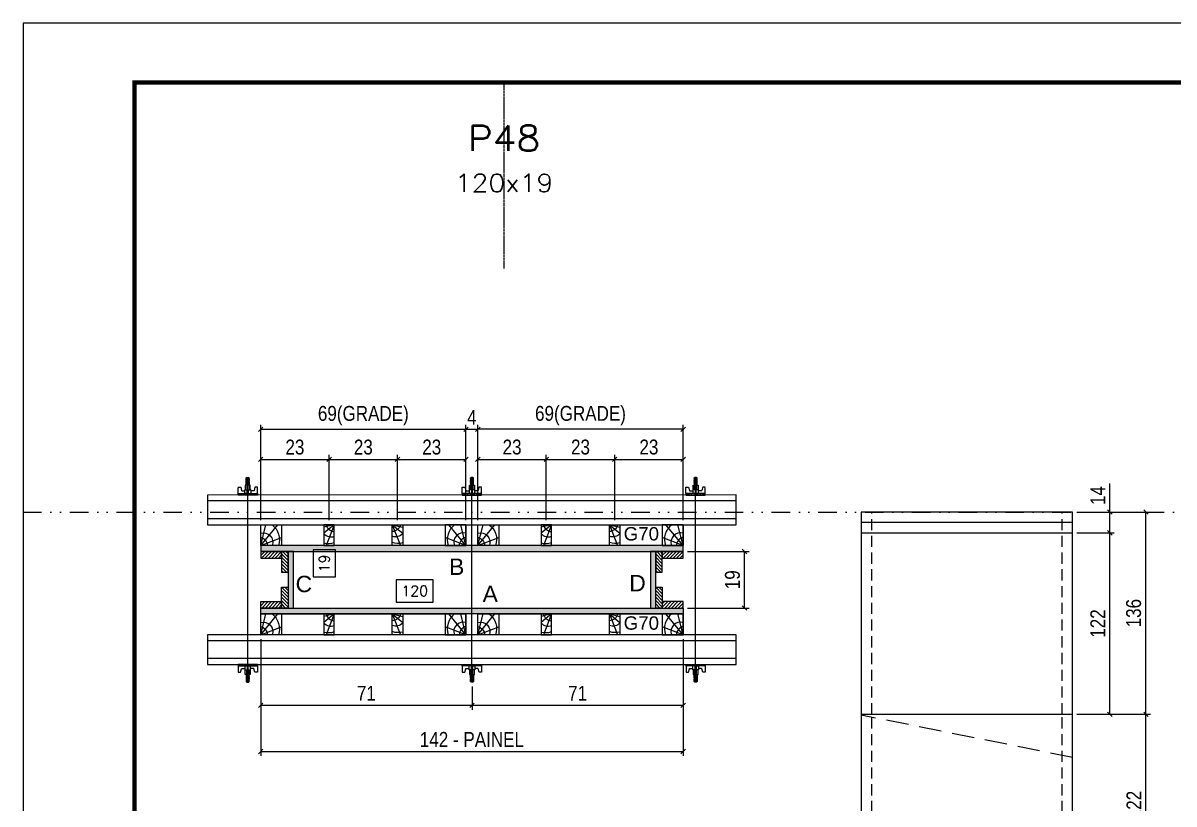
# Model space of a CAD drawing. Header units: millimetres. Extents: x 13777 to 27878, y -21631 to 6985.
# Drawn here: x 17583 to 18357, y -6175 to -5650 of the extents above; entities that cross this region are included whole.
import ezdxf
from ezdxf.enums import TextEntityAlignment as Align

# ---------------------------------------------------------------- set-up
doc = ezdxf.new("R2010")
doc.units = ezdxf.units.MM
for name, pattern in [('DASHED', [0.75, 0.5, -0.25]), ('DIVIDE2', [0.625, 0.25, -0.125, 0, -0.125, 0, -0.125]), ('HIDDEN', [0.375, 0.25, -0.125])]:
    doc.linetypes.add(name, pattern=pattern)
for name, color, linetype in [('CHAPA', 1, 'Continuous'), ('COTA', 241, 'Continuous'), ('MEIO_PONT', 93, 'Continuous'), ('Nível', 160, 'Continuous'), ('Painéis', 200, 'Continuous'), ('SARR_2.2x7', 40, 'Continuous'), ('SARRAFO', 251, 'Continuous'), ('Sarrafo de Pressão', 42, 'HIDDEN'), ('Texto de Titulo', 7, 'Continuous'), ('Texto Qtd Sarr', 242, 'Continuous'), ('TEXTO_GERAL', 7, 'Continuous')]:
    doc.layers.add(name, color=color, linetype=linetype)
for name, color, linetype, lineweight in [('Folhas', 255, 'Continuous', 9), ('Hachura', 251, 'Continuous', 9), ('Madeira', 126, 'Continuous', 18), ('Perfil Metálico', 224, 'Continuous', 18), ('SARRAFO DE PRESSAO', 251, 'DASHED', 9), ('Texto Seção', 7, 'Continuous', 15)]:
    doc.layers.add(name, color=color, linetype=linetype, lineweight=lineweight)
doc.styles.add('ARIAL', font='arial.ttf')
doc.styles.add('COTA TECNICA', font='techl___.ttf', dxfattribs={"height": 10})
doc.styles.add('COTA TECNICA 2X', font='techl___.ttf', dxfattribs={"height": 10})
doc.styles.add('COTA TECNICA-50', font='techl___.ttf', dxfattribs={"height": 10})
doc.styles.add('ROMANS', font='romans.shx')
doc.styles.add('SANSSERIF', font='sas_____.pfb')
doc.dimstyles.new('COTA PAINEL-50', dxfattribs={"dimtxt": 10, "dimasz": 3, "dimexe": 3, "dimexo": 3, "dimgap": 3, "dimtad": 1, "dimdec": 1, "dimzin": 12, "dimdsep": 46, "dimtxsty": 'COTA TECNICA-50', "dimblk1": 'OBLIQUE', "dimblk2": 'OBLIQUE', "dimsah": 1, "dimcen": 0.9, "dimclrd": 4, "dimclre": 4, "dimclrt": 240, "dimadec": 1, "dimazin": 3, "dimtfac": 1, "dimtdec": 1, "dimtmove": 0, "dimatfit": 3, "dimfxl": 1, "dimtolj": 1, "dimtzin": 12, "dimarcsym": 0})
doc.dimstyles.new('PAINEL', dxfattribs={"dimtxt": 10, "dimasz": 3, "dimexe": 3, "dimexo": 3, "dimgap": 3, "dimtad": 1, "dimdec": 1, "dimzin": 12, "dimdsep": 46, "dimtxsty": 'COTA TECNICA', "dimblk1": 'OBLIQUE', "dimblk2": 'OBLIQUE', "dimsah": 1, "dimcen": 0.9, "dimclrd": 4, "dimclre": 4, "dimclrt": 240, "dimadec": 1, "dimazin": 3, "dimtfac": 1, "dimtdec": 1, "dimtmove": 0, "dimatfit": 3, "dimfxl": 1, "dimtolj": 1, "dimtzin": 12, "dimarcsym": 0})
doc.dimstyles.new('SECAO PILAR', dxfattribs={"dimtxt": 10, "dimasz": 3, "dimexe": 3, "dimexo": 3, "dimgap": 3, "dimtad": 1, "dimdec": 1, "dimlfac": 0.5, "dimzin": 12, "dimdsep": 46, "dimtxsty": 'COTA TECNICA 2X', "dimblk1": 'OBLIQUE', "dimblk2": 'OBLIQUE', "dimsah": 1, "dimcen": 0.9, "dimclrd": 256, "dimclre": 256, "dimclrt": 256, "dimadec": 1, "dimazin": 3, "dimtfac": 1, "dimtdec": 1, "dimtmove": 0, "dimatfit": 3, "dimfxl": 1, "dimtolj": 1, "dimtzin": 12, "dimarcsym": 0})
doc.dimstyles.new('SECÇÃO 2', dxfattribs={"dimtxt": 7, "dimasz": 6, "dimexe": 0.18, "dimexo": 2, "dimgap": -4, "dimtad": 3, "dimdec": 1, "dimlfac": 0.5, "dimzin": 12, "dimdsep": 46, "dimtxsty": 'ROMANS', "dimblk": 'ARCHTICK', "dimcen": 0.09, "dimse1": 1, "dimse2": 1, "dimsd1": 1, "dimsd2": 1, "dimclrd": 180, "dimclre": 5, "dimclrt": 1, "dimadec": 0, "dimazin": 3, "dimtfac": 1, "dimtdec": 1, "dimtofl": 0, "dimtmove": 0, "dimatfit": 3, "dimldrblk": 'ARCHTICK', "dimfxl": 1, "dimtolj": 1, "dimtzin": 0, "dimarcsym": 0})
pattern_1 = [(225, (8619.3085, -28934.2674), (1.12253202, -1.12253202), [])]
pattern_2 = [(135, (-5022.5478, 3460.0926), (-1.12253202, -1.12253202), [])]
pattern_3 = [(135, (-4770.9478, 3460.0926), (-1.12253202, -1.12253202), [])]

# ---------------------------------------------------------------- blocks, each defined once
blk = doc.blocks.new('9999999999')
at = {"layer": 'Folhas'}
blk.add_lwpolyline([(98138.98, 34190.21), (99623.98, 34190.21), (99623.98, 35240.21), (98138.98, 35240.21)], close=True, dxfattribs=at)
at = {"layer": 'Folhas', "color": 30, "const_width": 3}
blk.add_lwpolyline([(98213.98, 34230.21), (99583.98, 34230.21), (99583.98, 35200.21), (98213.98, 35200.21)], close=True, dxfattribs=at)
blk = doc.blocks.new('*D1168')
at = {"layer": 'COTA', "color": 180, "lineweight": -2, "transparency": 16777216}
for p, q in [((17793.5, -6003.86), (17778.5, -6003.86)), ((17778.5, -6003.86), (17778.5, -6021.86)), ((17793.5, -6021.86), (17793.5, -6003.86)), ((17778.5, -6021.86), (17793.5, -6021.86))]:
    blk.add_line(p, q, dxfattribs=at)
at = {"layer": 'Defpoints', "color": 0, "transparency": 16777216}
for p in [(17782.58, -6004.86), (17782.58, -6042.86), (17797.5, -6042.86)]:
    blk.add_point(p, dxfattribs=at)
at = {"layer": 'COTA', "color": 1, "transparency": 16777216, "insert": (17786, -6012.86), "char_height": 7, "attachment_point": 5, "rotation": 90, "style": 'ROMANS'}
blk.add_mtext('\\A1;19', dxfattribs=at)
blk = doc.blocks.new('_ArchTick')
at = {"color": 0, "linetype": 'ByBlock', "const_width": 0.15}
blk.add_lwpolyline([(-0.5, -0.5), (0.5, 0.5)], dxfattribs=at)
blk = doc.blocks.new('*D1169')
at = {"layer": 'COTA', "color": 180, "lineweight": -2, "transparency": 16777216}
for p, q in [((17859.32, -6023.86), (17834.32, -6023.86)), ((17834.32, -6023.86), (17834.32, -6038.86)), ((17859.32, -6038.86), (17859.32, -6023.86)), ((17834.32, -6038.86), (17859.32, -6038.86))]:
    blk.add_line(p, q, dxfattribs=at)
at = {"layer": 'Defpoints', "color": 0, "transparency": 16777216}
for p in [(17765.26, -6042.86), (18005.26, -6042.86), (18005.26, -6042.86)]:
    blk.add_point(p, dxfattribs=at)
at = {"layer": 'COTA', "color": 1, "transparency": 16777216, "insert": (17846.82, -6031.36), "char_height": 7, "attachment_point": 5, "style": 'ROMANS'}
blk.add_mtext('\\A1;120', dxfattribs=at)
blk = doc.blocks.new('_Oblique')
at = {"color": 0, "linetype": 'ByBlock', "lineweight": -2}
blk.add_line((-0.5, -0.5), (0.5, 0.5), dxfattribs=at)
blk = doc.blocks.new('*D1170')
at = {"layer": 'COTA', "lineweight": -2, "transparency": 16777216}
for p, q in [((17743.26, -6063.85), (17743.26, -6142.29)), ((18027.26, -6063.81), (18027.26, -6142.29)), ((17743.26, -6139.29), (18027.26, -6139.29))]:
    blk.add_line(p, q, dxfattribs=at)
at = {"layer": 'Defpoints', "color": 0, "transparency": 16777216}
for p in [(17743.26, -6060.85), (18027.26, -6060.81), (18027.26, -6139.29)]:
    blk.add_point(p, dxfattribs=at)
at = {"layer": 'COTA', "lineweight": -2, "transparency": 16777216, "xscale": 3, "yscale": 3, "zscale": 3, "rotation": 180}
blk.add_blockref('_Oblique', (17743.26, -6139.29), dxfattribs=at)
at = {"layer": 'COTA', "lineweight": -2, "transparency": 16777216, "xscale": 3, "yscale": 3, "zscale": 3}
blk.add_blockref('_Oblique', (18027.26, -6139.29), dxfattribs=at)
at = {"layer": 'COTA', "transparency": 16777216, "insert": (17885.26, -6131.21), "char_height": 10, "attachment_point": 5, "style": 'COTA TECNICA 2X'}
blk.add_mtext('\\A1;142 - PAINEL', dxfattribs=at)
blk = doc.blocks.new('*D1171')
at = {"layer": 'COTA', "lineweight": -2, "transparency": 16777216}
for p, q in [((18027.26, -6063.86), (18027.26, -6111.27)), ((17885.33, -6095.63), (17885.33, -6111.27)), ((17885.33, -6108.27), (18027.26, -6108.27))]:
    blk.add_line(p, q, dxfattribs=at)
at = {"layer": 'Defpoints', "color": 0, "transparency": 16777216}
for p in [(18027.26, -6060.86), (17885.33, -6092.63), (18027.26, -6108.27)]:
    blk.add_point(p, dxfattribs=at)
at = {"layer": 'COTA', "lineweight": -2, "transparency": 16777216, "xscale": 3, "yscale": 3, "zscale": 3, "rotation": 180}
blk.add_blockref('_Oblique', (17885.33, -6108.27), dxfattribs=at)
at = {"layer": 'COTA', "lineweight": -2, "transparency": 16777216, "xscale": 3, "yscale": 3, "zscale": 3}
blk.add_blockref('_Oblique', (18027.26, -6108.27), dxfattribs=at)
at = {"layer": 'COTA', "transparency": 16777216, "insert": (17956.29, -6100.19), "char_height": 10, "attachment_point": 5, "style": 'COTA TECNICA 2X'}
blk.add_mtext('\\A1;71', dxfattribs=at)
blk = doc.blocks.new('titulo1')
at = {"layer": 'Defpoints', "color": 252, "linetype": 'HIDDEN', "ltscale": 2}
blk.add_line((0, 0), (0, 125), dxfattribs=at)
at = {"layer": 'Defpoints', "style": 'ROMANS', "oblique": 15}
blk.add_attdef('FOLHA', text='', height=10, dxfattribs=at).set_placement((0, 15.58), align=Align.MIDDLE_CENTER)
at = {"layer": 'Texto Qtd Sarr', "color": 3, "style": 'ROMANS', "oblique": 15}
for tag, height, p in [('TITULO', 17, (0, 71.45)), ('SEÇÃO', 12, (0, 41.55))]:
    blk.add_attdef(tag, text='', height=height, dxfattribs=at).set_placement(p, align=Align.MIDDLE_CENTER)
blk = doc.blocks.new('C')
at = {"layer": 'Hachura', "color": 0}
for p, q in [((0, 3.22), (0, -3.22)), ((0.45, 3.22), (0, 3.22)), ((0.46, 3.16), (0, 3.16)), ((0.46, 3.05), (0, 3.05)), ((0.46, 2.88), (0, 2.88)), ((0, 2.75), (0, -1.16)), ((0.46, 2.65), (0, 2.65)), ((0.46, 2.23), (0, 2.23)), ((0.46, 1.51), (0, 1.51)), ((0.39, 0.49), (0.17, 0.49)), ((0.45, -3.23), (0.45, 3.22)), ((0.45, 3.22), (2.58, 3.22)), ((1.74, 0.97), (0.45, 0.97)), ((1.45, 0.1), (0.45, 0.1)), ((1.35, 1.94), (1.35, 0.96)), ((2.58, 2.39), (1.47, 2.09)), ((1.74, -0.97), (1.74, 0.97)), ((1.74, 0.97), (1.74, 0.84)), ((1.74, 0.97), (1.74, 0.84)), ((1.74, 0.84), (3.35, 0.84)), ((3.35, 0.45), (1.74, 0.45)), ((2.58, 3.22), (2.58, 2.39)), ((3.32, 0.84), (3.32, -0.84)), ((3.35, 0.84), (3.35, -0.84)), ((3.68, 0.45), (3.35, 0.45)), ((3.84, -0.52), (3.35, 0.45)), ((3.35, 0.06), (3.67, -0.57)), ((3.68, 0.45), (4.16, -0.52)), ((3.72, 0.5), (4.25, -0.57)), ((4.37, -0.55), (3.83, 0.53)), ((4.15, 0.45), (3.93, 0.45)), ((4.42, -0.52), (3.93, 0.45)), ((4.15, 0.45), (4.26, 0.45)), ((4.26, 0.45), (4.74, -0.52)), ((4.3, 0.5), (4.83, -0.57)), ((4.95, -0.55), (4.41, 0.53)), ((4.51, 0.45), (4.84, 0.45)), ((5, -0.52), (4.51, 0.45)), ((4.84, 0.45), (5.32, -0.52)), ((4.88, 0.5), (5.41, -0.57)), ((5.53, -0.55), (4.99, 0.53)), ((5.58, -0.52), (5.09, 0.45)), ((5.42, 0.45), (5.09, 0.45)), ((5.58, -0.52), (5.09, 0.45)), ((5.42, 0.45), (5.74, -0.19)), ((5.46, 0.5), (5.74, -0.07)), ((5.74, 0.19), (5.57, 0.53)), ((5.74, 0.32), (5.68, 0.45)), ((5.68, 0.45), (5.74, 0.45)), ((5.74, 0.45), (5.9, 0.29)), ((5.74, 0.45), (5.74, -0.52)), ((5.9, -0.36), (5.9, 0.29)), ((0.45, 0), (0, 0)), ((0.46, -1.52), (0, -1.52)), ((0.46, -2.23), (0, -2.23)), ((0.46, -2.65), (0, -2.65)), ((0.46, -2.88), (0, -2.88)), ((0.46, -3.05), (0, -3.05)), ((0.46, -3.16), (0, -3.16)), ((0, -3.22), (2.57, -3.22)), ((0.08, -0.48), (0.29, -0.48)), ((0.29, -0.48), (0.4, -0.48)), ((0.45, 0), (0.45, -0.97)), ((0.45, -0.16), (1.45, -0.16)), ((0.45, -0.65), (0.45, -0.32)), ((0.45, -3.23), (0.45, -0.65)), ((0.45, -0.97), (1.74, -0.97)), ((1.35, -1.94), (1.35, -0.97)), ((2.58, -2.39), (1.47, -2.1)), ((3.35, -0.32), (1.74, -0.32)), ((3.35, -0.84), (1.74, -0.84)), ((2.58, -3.23), (2.58, -2.39)), ((3.35, -0.07), (3.58, -0.52)), ((3.35, -0.52), (3.58, -0.52)), ((3.84, -0.52), (4.16, -0.52)), ((4.42, -0.52), (4.74, -0.52)), ((4.63, -0.52), (4.74, -0.52)), ((5, -0.52), (5.32, -0.52)), ((5.58, -0.52), (5.74, -0.52)), ((5.74, -0.52), (5.9, -0.36)), ((5.74, -0.52), (5.74, -0.52))]:
    blk.add_line(p, q, dxfattribs=at)
for centre, radius, start, end in [((1.52, 1.94), 0.161, 104.7436, 180), ((1.44, -0.03), 0.129, 272.695, 87.305), ((3.81, 0.39), 0.143, 25.5688, 154.4312), ((4.39, 0.39), 0.143, 25.5688, 154.4312), ((4.97, 0.39), 0.143, 25.5688, 154.4312), ((5.55, 0.39), 0.143, 25.5688, 154.4312), ((0.17, -0.37), 0.174, 221.744, 317.8592), ((1.52, -1.94), 0.161, 180, 255.2564), ((3.71, -0.4), 0.174, 222.1408, 318.256), ((4.29, -0.4), 0.174, 222.1408, 318.256), ((4.87, -0.4), 0.174, 222.1408, 318.256), ((5.45, -0.4), 0.174, 222.1408, 318.256), ((5.61, -0.4), 0.174, 317.8592, 318.256)]:
    blk.add_arc(centre, radius, start, end, dxfattribs=at)
blk = doc.blocks.new('PONTALETE')
at = {"layer": 'Madeira'}
for q in [(2.71, 7), (7, 5.76), (7, 1.74)]:
    blk.add_line((0, 0), q, dxfattribs=at)
blk.add_lwpolyline([(0, 0), (7, 0), (7, 7), (0, 7)], close=True, dxfattribs=at)
for centre, radius, start, end in [((2.04, 0.06), 6.23, 37.2818, 109.0913), ((1.09, 0.9), 3.19, 343.603, 109.9847), ((-0.21, -0.78), 3.09, 14.6322, 86.0383)]:
    blk.add_arc(centre, radius, start, end, dxfattribs=at)
blk = doc.blocks.new('MEIO PONTALETE')
at = {"layer": 'Madeira'}
for q in [(2.71, 7), (3.5, 2.88), (3.5, 0.87)]:
    blk.add_line((0, 0), q, dxfattribs=at)
blk.add_lwpolyline([(0, 0), (3.5, 0), (3.5, 7), (0, 7)], close=True, dxfattribs=at)
for centre, radius, start, end in [((2.04, 0.06), 6.23, 76.4499, 109.0913), ((1.09, 0.9), 3.19, 40.9063, 109.9847), ((-0.21, -0.78), 3.09, 14.6322, 86.0383)]:
    blk.add_arc(centre, radius, start, end, dxfattribs=at)
blk = doc.blocks.new('*D1172')
at = {"layer": 'COTA', "lineweight": -2, "transparency": 16777216}
for p, q in [((17889.26, -5983.86), (17889.26, -5939.93)), ((17935.26, -5983.86), (17935.26, -5939.93)), ((17889.26, -5942.93), (17935.26, -5942.93))]:
    blk.add_line(p, q, dxfattribs=at)
at = {"layer": 'Defpoints', "color": 0, "transparency": 16777216}
for p in [(17935.26, -5942.93), (17889.26, -5986.86), (17935.26, -5986.86)]:
    blk.add_point(p, dxfattribs=at)
at = {"layer": 'COTA', "lineweight": -2, "transparency": 16777216, "xscale": 3, "yscale": 3, "zscale": 3, "rotation": 180}
blk.add_blockref('_Oblique', (17889.26, -5942.93), dxfattribs=at)
at = {"layer": 'COTA', "lineweight": -2, "transparency": 16777216, "xscale": 3, "yscale": 3, "zscale": 3}
blk.add_blockref('_Oblique', (17935.26, -5942.93), dxfattribs=at)
at = {"layer": 'COTA', "transparency": 16777216, "insert": (17912.26, -5934.71), "char_height": 10, "attachment_point": 5, "style": 'COTA TECNICA 2X'}
blk.add_mtext('\\A1;23', dxfattribs=at)
blk = doc.blocks.new('*D1173')
at = {"layer": 'COTA', "lineweight": -2, "transparency": 16777216}
for p, q in [((17935.26, -5983.86), (17935.26, -5939.93)), ((17981.26, -5983.86), (17981.26, -5939.93)), ((17935.26, -5942.93), (17981.26, -5942.93))]:
    blk.add_line(p, q, dxfattribs=at)
at = {"layer": 'Defpoints', "color": 0, "transparency": 16777216}
for p in [(17981.26, -5942.93), (17935.26, -5986.86), (17981.26, -5986.86)]:
    blk.add_point(p, dxfattribs=at)
at = {"layer": 'COTA', "lineweight": -2, "transparency": 16777216, "xscale": 3, "yscale": 3, "zscale": 3, "rotation": 180}
blk.add_blockref('_Oblique', (17935.26, -5942.93), dxfattribs=at)
at = {"layer": 'COTA', "lineweight": -2, "transparency": 16777216, "xscale": 3, "yscale": 3, "zscale": 3}
blk.add_blockref('_Oblique', (17981.26, -5942.93), dxfattribs=at)
at = {"layer": 'COTA', "transparency": 16777216, "insert": (17958.26, -5934.71), "char_height": 10, "attachment_point": 5, "style": 'COTA TECNICA 2X'}
blk.add_mtext('\\A1;23', dxfattribs=at)
blk = doc.blocks.new('*D1174')
at = {"layer": 'COTA', "lineweight": -2, "transparency": 16777216}
for p, q in [((17981.26, -5983.86), (17981.26, -5939.93)), ((18027.26, -5983.86), (18027.26, -5939.93)), ((17981.26, -5942.93), (18027.26, -5942.93))]:
    blk.add_line(p, q, dxfattribs=at)
at = {"layer": 'Defpoints', "color": 0, "transparency": 16777216}
for p in [(18027.26, -5942.93), (17981.26, -5986.86), (18027.26, -5986.86)]:
    blk.add_point(p, dxfattribs=at)
at = {"layer": 'COTA', "lineweight": -2, "transparency": 16777216, "xscale": 3, "yscale": 3, "zscale": 3, "rotation": 180}
blk.add_blockref('_Oblique', (17981.26, -5942.93), dxfattribs=at)
at = {"layer": 'COTA', "lineweight": -2, "transparency": 16777216, "xscale": 3, "yscale": 3, "zscale": 3}
blk.add_blockref('_Oblique', (18027.26, -5942.93), dxfattribs=at)
at = {"layer": 'COTA', "transparency": 16777216, "insert": (18004.26, -5934.71), "char_height": 10, "attachment_point": 5, "style": 'COTA TECNICA 2X'}
blk.add_mtext('\\A1;23', dxfattribs=at)
blk = doc.blocks.new('*D1175')
at = {"layer": 'COTA', "lineweight": -2, "transparency": 16777216}
for p, q in [((17889.26, -5983.89), (17889.26, -5919.74)), ((18027.26, -5922.74), (17889.26, -5922.74)), ((18027.26, -5983.86), (18027.26, -5919.74))]:
    blk.add_line(p, q, dxfattribs=at)
at = {"layer": 'Defpoints', "color": 0, "transparency": 16777216}
for p in [(17889.26, -5922.74), (17889.26, -5986.89), (18027.26, -5986.86)]:
    blk.add_point(p, dxfattribs=at)
at = {"layer": 'COTA', "lineweight": -2, "transparency": 16777216, "xscale": 3, "yscale": 3, "zscale": 3, "rotation": 180}
blk.add_blockref('_Oblique', (17889.26, -5922.74), dxfattribs=at)
at = {"layer": 'COTA', "lineweight": -2, "transparency": 16777216, "xscale": 3, "yscale": 3, "zscale": 3}
blk.add_blockref('_Oblique', (18027.26, -5922.74), dxfattribs=at)
at = {"layer": 'COTA', "transparency": 16777216, "insert": (17958.26, -5913.52), "char_height": 10, "attachment_point": 5, "style": 'COTA TECNICA 2X'}
blk.add_mtext('\\A1;69(GRADE)', dxfattribs=at)
blk = doc.blocks.new('*D1176')
at = {"layer": 'COTA', "lineweight": -2, "transparency": 16777216}
for p, q in [((18030.26, -6004.86), (18071.56, -6004.86)), ((18068.56, -6042.86), (18068.56, -6004.86)), ((18030.26, -6042.86), (18071.56, -6042.86))]:
    blk.add_line(p, q, dxfattribs=at)
at = {"layer": 'Defpoints', "color": 0, "transparency": 16777216}
for p in [(18027.26, -6004.86), (18068.56, -6004.86), (18027.26, -6042.86)]:
    blk.add_point(p, dxfattribs=at)
at = {"layer": 'COTA', "lineweight": -2, "transparency": 16777216, "xscale": 3, "yscale": 3, "zscale": 3}
for p, rotation in [((18068.56, -6004.86), 90), ((18068.56, -6042.86), 270)]:
    blk.add_blockref('_Oblique', p, dxfattribs=dict(at, rotation=rotation))
at = {"layer": 'COTA', "transparency": 16777216, "insert": (18060.47, -6023.86), "char_height": 10, "attachment_point": 5, "rotation": 90, "style": 'COTA TECNICA 2X'}
blk.add_mtext('\\A1;19', dxfattribs=at)
blk = doc.blocks.new('*D1177')
at = {"layer": 'COTA', "lineweight": -2, "transparency": 16777216}
for p, q in [((17743.26, -5983.88), (17743.26, -5939.96)), ((17789.26, -5983.88), (17789.26, -5939.96)), ((17743.26, -5942.96), (17789.26, -5942.96))]:
    blk.add_line(p, q, dxfattribs=at)
at = {"layer": 'Defpoints', "color": 0, "transparency": 16777216}
for p in [(17789.26, -5942.96), (17743.26, -5986.88), (17789.26, -5986.88)]:
    blk.add_point(p, dxfattribs=at)
at = {"layer": 'COTA', "lineweight": -2, "transparency": 16777216, "xscale": 3, "yscale": 3, "zscale": 3, "rotation": 180}
blk.add_blockref('_Oblique', (17743.26, -5942.96), dxfattribs=at)
at = {"layer": 'COTA', "lineweight": -2, "transparency": 16777216, "xscale": 3, "yscale": 3, "zscale": 3}
blk.add_blockref('_Oblique', (17789.26, -5942.96), dxfattribs=at)
at = {"layer": 'COTA', "transparency": 16777216, "insert": (17766.26, -5934.74), "char_height": 10, "attachment_point": 5, "style": 'COTA TECNICA 2X'}
blk.add_mtext('\\A1;23', dxfattribs=at)
blk = doc.blocks.new('*D1178')
at = {"layer": 'COTA', "lineweight": -2, "transparency": 16777216}
for p, q in [((17789.26, -5983.88), (17789.26, -5939.96)), ((17835.26, -5983.88), (17835.26, -5939.96)), ((17789.26, -5942.96), (17835.26, -5942.96))]:
    blk.add_line(p, q, dxfattribs=at)
at = {"layer": 'Defpoints', "color": 0, "transparency": 16777216}
for p in [(17835.26, -5942.96), (17789.26, -5986.88), (17835.26, -5986.88)]:
    blk.add_point(p, dxfattribs=at)
at = {"layer": 'COTA', "lineweight": -2, "transparency": 16777216, "xscale": 3, "yscale": 3, "zscale": 3, "rotation": 180}
blk.add_blockref('_Oblique', (17789.26, -5942.96), dxfattribs=at)
at = {"layer": 'COTA', "lineweight": -2, "transparency": 16777216, "xscale": 3, "yscale": 3, "zscale": 3}
blk.add_blockref('_Oblique', (17835.26, -5942.96), dxfattribs=at)
at = {"layer": 'COTA', "transparency": 16777216, "insert": (17812.26, -5934.74), "char_height": 10, "attachment_point": 5, "style": 'COTA TECNICA 2X'}
blk.add_mtext('\\A1;23', dxfattribs=at)
blk = doc.blocks.new('*D1179')
at = {"layer": 'COTA', "lineweight": -2, "transparency": 16777216}
for p, q in [((17835.26, -5983.88), (17835.26, -5939.96)), ((17881.26, -5983.89), (17881.26, -5939.96)), ((17835.26, -5942.96), (17881.26, -5942.96))]:
    blk.add_line(p, q, dxfattribs=at)
at = {"layer": 'Defpoints', "color": 0, "transparency": 16777216}
for p in [(17881.26, -5942.96), (17835.26, -5986.88), (17881.26, -5986.89)]:
    blk.add_point(p, dxfattribs=at)
at = {"layer": 'COTA', "lineweight": -2, "transparency": 16777216, "xscale": 3, "yscale": 3, "zscale": 3, "rotation": 180}
blk.add_blockref('_Oblique', (17835.26, -5942.96), dxfattribs=at)
at = {"layer": 'COTA', "lineweight": -2, "transparency": 16777216, "xscale": 3, "yscale": 3, "zscale": 3}
blk.add_blockref('_Oblique', (17881.26, -5942.96), dxfattribs=at)
at = {"layer": 'COTA', "transparency": 16777216, "insert": (17858.26, -5934.74), "char_height": 10, "attachment_point": 5, "style": 'COTA TECNICA 2X'}
blk.add_mtext('\\A1;23', dxfattribs=at)
blk = doc.blocks.new('*D1180')
at = {"layer": 'COTA', "lineweight": -2, "transparency": 16777216}
for p, q in [((17743.26, -5983.91), (17743.26, -5919.76)), ((17881.26, -5922.76), (17743.26, -5922.76)), ((17881.26, -5983.89), (17881.26, -5919.76))]:
    blk.add_line(p, q, dxfattribs=at)
at = {"layer": 'Defpoints', "color": 0, "transparency": 16777216}
for p in [(17743.26, -5922.76), (17743.26, -5986.91), (17881.26, -5986.89)]:
    blk.add_point(p, dxfattribs=at)
at = {"layer": 'COTA', "lineweight": -2, "transparency": 16777216, "xscale": 3, "yscale": 3, "zscale": 3, "rotation": 180}
blk.add_blockref('_Oblique', (17743.26, -5922.76), dxfattribs=at)
at = {"layer": 'COTA', "lineweight": -2, "transparency": 16777216, "xscale": 3, "yscale": 3, "zscale": 3}
blk.add_blockref('_Oblique', (17881.26, -5922.76), dxfattribs=at)
at = {"layer": 'COTA', "transparency": 16777216, "insert": (17812.26, -5913.54), "char_height": 10, "attachment_point": 5, "style": 'COTA TECNICA 2X'}
blk.add_mtext('\\A1;69(GRADE)', dxfattribs=at)
blk = doc.blocks.new('*D1181')
at = {"layer": 'COTA', "lineweight": -2, "transparency": 16777216}
for p, q in [((17881.26, -5983.89), (17881.26, -5919.74)), ((17881.26, -5922.74), (17889.26, -5922.74)), ((17889.26, -5983.89), (17889.26, -5919.74))]:
    blk.add_line(p, q, dxfattribs=at)
at = {"layer": 'Defpoints', "color": 0, "transparency": 16777216}
for p in [(17889.26, -5922.74), (17881.26, -5986.89), (17889.26, -5986.89)]:
    blk.add_point(p, dxfattribs=at)
at = {"layer": 'COTA', "lineweight": -2, "transparency": 16777216, "xscale": 3, "yscale": 3, "zscale": 3, "rotation": 180}
blk.add_blockref('_Oblique', (17881.26, -5922.74), dxfattribs=at)
at = {"layer": 'COTA', "lineweight": -2, "transparency": 16777216, "xscale": 3, "yscale": 3, "zscale": 3}
blk.add_blockref('_Oblique', (17889.26, -5922.74), dxfattribs=at)
at = {"layer": 'COTA', "transparency": 16777216, "insert": (17885.26, -5914.67), "char_height": 10, "attachment_point": 5, "style": 'COTA TECNICA 2X'}
blk.add_mtext('\\A1;4', dxfattribs=at)
blk = doc.blocks.new('*D1182')
at = {"layer": 'COTA', "lineweight": -2, "transparency": 16777216}
for p, q in [((17743.27, -6063.85), (17743.27, -6111.27)), ((17885.33, -6095.63), (17885.33, -6111.27)), ((17743.27, -6108.27), (17885.33, -6108.27))]:
    blk.add_line(p, q, dxfattribs=at)
at = {"layer": 'Defpoints', "color": 0, "transparency": 16777216}
for p in [(17743.27, -6060.85), (17885.33, -6092.63), (17885.33, -6108.27)]:
    blk.add_point(p, dxfattribs=at)
at = {"layer": 'COTA', "lineweight": -2, "transparency": 16777216, "xscale": 3, "yscale": 3, "zscale": 3, "rotation": 180}
blk.add_blockref('_Oblique', (17743.27, -6108.27), dxfattribs=at)
at = {"layer": 'COTA', "lineweight": -2, "transparency": 16777216, "xscale": 3, "yscale": 3, "zscale": 3}
blk.add_blockref('_Oblique', (17885.33, -6108.27), dxfattribs=at)
at = {"layer": 'COTA', "transparency": 16777216, "insert": (17814.3, -6100.19), "char_height": 10, "attachment_point": 5, "style": 'COTA TECNICA 2X'}
blk.add_mtext('\\A1;71', dxfattribs=at)
blk = doc.blocks.new('*D1190')
at = {"layer": 'COTA', "color": 4, "lineweight": -2, "transparency": 16777216}
for p, q in [((18292.03, -6114.32), (18341.4, -6114.32)), ((18338.4, -6236.32), (18338.4, -6114.32)), ((18292.03, -6236.32), (18341.4, -6236.32))]:
    blk.add_line(p, q, dxfattribs=at)
at = {"layer": 'Defpoints', "color": 0, "transparency": 16777216}
for p in [(18289.03, -6114.32), (18338.4, -6114.32), (18289.03, -6236.32)]:
    blk.add_point(p, dxfattribs=at)
at = {"layer": 'COTA', "color": 4, "lineweight": -2, "transparency": 16777216, "xscale": 3, "yscale": 3, "zscale": 3}
for p, rotation in [((18338.4, -6114.32), 90), ((18338.4, -6236.32), 270)]:
    blk.add_blockref('_Oblique', p, dxfattribs=dict(at, rotation=rotation))
at = {"layer": 'COTA', "color": 240, "transparency": 16777216, "insert": (18330.34, -6175.32), "char_height": 10, "attachment_point": 5, "rotation": 90, "style": 'COTA TECNICA-50'}
blk.add_mtext('\\A1;122', dxfattribs=at)
blk = doc.blocks.new('*D1193')
at = {"layer": 'COTA', "color": 4, "lineweight": -2, "transparency": 16777216}
for p, q in [((18292.03, -5978.32), (18341.4, -5978.32)), ((18338.4, -6114.32), (18338.4, -5978.32)), ((18292.03, -6114.32), (18341.4, -6114.32))]:
    blk.add_line(p, q, dxfattribs=at)
at = {"layer": 'Defpoints', "color": 0, "transparency": 16777216}
for p in [(18289.03, -5978.32), (18338.4, -5978.32), (18289.03, -6114.32)]:
    blk.add_point(p, dxfattribs=at)
at = {"layer": 'COTA', "color": 4, "lineweight": -2, "transparency": 16777216, "xscale": 3, "yscale": 3, "zscale": 3}
for p, rotation in [((18338.4, -5978.32), 90), ((18338.4, -6114.32), 270)]:
    blk.add_blockref('_Oblique', p, dxfattribs=dict(at, rotation=rotation))
at = {"layer": 'COTA', "color": 240, "transparency": 16777216, "insert": (18330.18, -6046.32), "char_height": 10, "attachment_point": 5, "rotation": 90, "style": 'COTA TECNICA'}
blk.add_mtext('\\A1;136', dxfattribs=at)
blk = doc.blocks.new('*D3107')
at = {"layer": 'COTA', "color": 4, "lineweight": -2, "transparency": 16777216}
for p, q in [((18292.03, -5992.32), (18317.13, -5992.32)), ((18314.13, -6114.32), (18314.13, -5992.32)), ((18292.03, -6114.32), (18317.13, -6114.32))]:
    blk.add_line(p, q, dxfattribs=at)
at = {"layer": 'Defpoints', "color": 0, "transparency": 16777216}
for p in [(18289.03, -5992.32), (18314.13, -5992.32), (18289.03, -6114.32)]:
    blk.add_point(p, dxfattribs=at)
at = {"layer": 'COTA', "color": 4, "lineweight": -2, "transparency": 16777216, "xscale": 3, "yscale": 3, "zscale": 3}
for p, rotation in [((18314.13, -5992.32), 90), ((18314.13, -6114.32), 270)]:
    blk.add_blockref('_Oblique', p, dxfattribs=dict(at, rotation=rotation))
at = {"layer": 'COTA', "color": 240, "transparency": 16777216, "insert": (18306.07, -6053.32), "char_height": 10, "attachment_point": 5, "rotation": 90, "style": 'COTA TECNICA'}
blk.add_mtext('\\A1;122', dxfattribs=at)
blk = doc.blocks.new('*D3108')
at = {"layer": 'COTA', "color": 4, "lineweight": -2, "transparency": 16777216}
for p, q in [((18314.13, -5978.32), (18314.13, -5959.2)), ((18292.03, -5978.32), (18317.13, -5978.32)), ((18314.13, -5992.32), (18314.13, -5978.32)), ((18292.03, -5992.32), (18317.13, -5992.32))]:
    blk.add_line(p, q, dxfattribs=at)
at = {"layer": 'Defpoints', "color": 0, "transparency": 16777216}
for p in [(18289.03, -5978.32), (18314.13, -5978.32), (18289.03, -5992.32)]:
    blk.add_point(p, dxfattribs=at)
at = {"layer": 'COTA', "color": 4, "lineweight": -2, "transparency": 16777216, "xscale": 3, "yscale": 3, "zscale": 3}
for p, rotation in [((18314.13, -5978.32), 90), ((18314.13, -5992.32), 270)]:
    blk.add_blockref('_Oblique', p, dxfattribs=dict(at, rotation=rotation))
at = {"layer": 'COTA', "color": 240, "transparency": 16777216, "insert": (18306.06, -5967.26), "char_height": 10, "attachment_point": 5, "rotation": 90, "style": 'COTA TECNICA'}
blk.add_mtext('\\A1;14', dxfattribs=at)

msp = doc.modelspace()

# ---------------------------------------------------------------- hatches: boundary and pattern name
at = {"layer": 'Hachura'}
h = msp.add_hatch(color=256, dxfattribs=at)
h.dxf.hatch_style = 1
h.paths.add_polyline_path([(18027.24, -6004.86), (18027.24, -6000.86), (17743.24, -6000.86), (17743.24, -6004.86)])
h = msp.add_hatch(dxfattribs=at)
h.set_pattern_fill('ANSI31', color=256, scale=0.5, angle=180, style=0)
h.set_pattern_definition(pattern_1)
h.paths.add_polyline_path([(17757.26, -6004.86), (17757.26, -6009.26), (17743.26, -6009.26), (17743.26, -6004.86)])
h = msp.add_hatch(dxfattribs=at)
h.set_pattern_fill('ANSI31', color=256, scale=0.5, angle=90, style=0)
h.set_pattern_definition(pattern_2)
h.paths.add_polyline_path([(17761.66, -6018.86), (17757.26, -6018.86), (17757.26, -6004.86), (17761.66, -6004.86)])
h = msp.add_hatch(color=256, dxfattribs=at)
h.dxf.hatch_style = 1
h.paths.add_polyline_path([(17761.66, -6042.86), (17765.26, -6042.86), (17765.26, -6004.86), (17761.66, -6004.86)])
h = msp.add_hatch(color=256, dxfattribs=at)
h.dxf.hatch_style = 1
h.paths.add_polyline_path([(18005.26, -6042.86), (18008.86, -6042.86), (18008.86, -6004.86), (18005.26, -6004.86)])
h = msp.add_hatch(dxfattribs=at)
h.set_pattern_fill('ANSI31', color=256, scale=0.5, angle=90, style=0)
h.set_pattern_definition(pattern_3)
h.paths.add_polyline_path([(18013.26, -6018.86), (18008.86, -6018.86), (18008.86, -6004.86), (18013.26, -6004.86)])
h = msp.add_hatch(dxfattribs=at)
h.set_pattern_fill('ANSI31', color=256, scale=0.5, angle=180, style=0)
h.set_pattern_definition([(225, (8889.3085, -28934.2674), (1.12253202, -1.12253202), [])])
h.paths.add_polyline_path([(18027.26, -6004.86), (18027.26, -6009.26), (18013.26, -6009.26), (18013.26, -6004.86)])
h = msp.add_hatch(dxfattribs=at)
h.set_pattern_fill('ANSI31', color=256, scale=0.5, angle=90, style=0)
h.set_pattern_definition(pattern_2)
h.paths.add_polyline_path([(17761.66, -6028.86), (17757.26, -6028.86), (17757.26, -6042.86), (17761.66, -6042.86)])
h = msp.add_hatch(dxfattribs=at)
h.set_pattern_fill('ANSI31', color=256, scale=0.5, angle=90, style=0)
h.set_pattern_definition(pattern_3)
h.paths.add_polyline_path([(18013.26, -6028.86), (18008.86, -6028.86), (18008.86, -6042.86), (18013.26, -6042.86)])
h = msp.add_hatch(color=256, dxfattribs=at)
h.dxf.hatch_style = 1
h.paths.add_polyline_path([(18027.24, -6042.86), (18027.24, -6046.86), (17743.24, -6046.86), (17743.24, -6042.86)])
h = msp.add_hatch(dxfattribs=at)
h.set_pattern_fill('ANSI31', color=256, scale=0.5, angle=180, style=0)
h.set_pattern_definition(pattern_1)
h.paths.add_polyline_path([(17757.26, -6042.86), (17757.26, -6038.46), (17743.26, -6038.46), (17743.26, -6042.86)])
h = msp.add_hatch(dxfattribs=at)
h.set_pattern_fill('ANSI31', color=256, scale=0.5, angle=180, style=0)
h.set_pattern_definition([(225, (8524.3085, -28934.2674), (1.12253202, -1.12253202), [])])
h.paths.add_polyline_path([(18013.26, -6042.86), (18013.26, -6038.46), (18027.26, -6038.46), (18027.26, -6042.86)])

# ---------------------------------------------------------------- linework, layer by layer
at = {"layer": 'CHAPA'}
for points in [[(18027.26, -6004.86), (18027.26, -6000.86), (17743.26, -6000.86), (17743.26, -6004.86)], [(17761.66, -6042.86), (17765.26, -6042.86), (17765.26, -6004.86), (17761.66, -6004.86)], [(18005.26, -6042.86), (18008.86, -6042.86), (18008.86, -6004.86), (18005.26, -6004.86)], [(18027.26, -6042.86), (18027.26, -6046.86), (17743.26, -6046.86), (17743.26, -6042.86)]]:
    msp.add_lwpolyline(points, close=True, dxfattribs=at)
at = {"layer": 'Hachura'}
for p, q in [((17734.57, -6091.63), (17734.57, -5959.89)), ((17885.26, -6091.63), (17885.26, -5959.89)), ((18035.65, -6091.63), (18035.65, -5959.89))]:
    msp.add_line(p, q, dxfattribs=at)
at = {"layer": 'Hachura', "linetype": 'DASHED', "ltscale": 30}
msp.add_line((18289.03, -6143.29), (18147.03, -6114.89), dxfattribs=at)
at = {"layer": 'Madeira'}
for points in [[(17743.26, -6000.86), (17743.26, -5986.86), (17881.26, -5986.86), (17881.26, -6000.86)], [(17889.26, -6000.86), (17889.26, -5986.86), (18027.26, -5986.86), (18027.26, -6000.86)], [(17743.26, -6060.86), (17743.26, -6046.86), (17881.26, -6046.86), (17881.26, -6060.86)], [(17889.26, -6060.86), (17889.26, -6046.86), (18027.26, -6046.86), (18027.26, -6060.86)]]:
    msp.add_lwpolyline(points, close=True, dxfattribs=at)
at = {"layer": 'MEIO_PONT'}
for points in [[(17881.26, -5986.86), (17881.26, -6000.86), (17881.26, -6000.86), (17881.26, -5986.86)], [(18027.26, -5986.86), (18027.26, -6000.86), (18027.26, -6000.86), (18027.26, -5986.86)], [(18027.26, -6046.86), (18027.26, -6060.86), (18027.26, -6060.86), (18027.26, -6046.86)]]:
    msp.add_lwpolyline(points, close=True, dxfattribs=at)
at = {"layer": 'Nível', "color": 4, "linetype": 'DIVIDE2', "ltscale": 50}
msp.add_line((17583.47, -5978.32), (19068.47, -5978.32), dxfattribs=at)
at = {"layer": 'Painéis'}
for p, q in [((18289.03, -5978.32), (18147.03, -5978.32)), ((18147.03, -5978.32), (18147.03, -6360.32)), ((18289.03, -6360.32), (18289.03, -5978.32)), ((18147.03, -5992.32), (18289.03, -5992.32)), ((18147.03, -6114.32), (18289.03, -6114.32))]:
    msp.add_line(p, q, dxfattribs=at)
at = {"layer": 'Perfil Metálico'}
for p, q in [((18062.98, -5970.92), (17707.54, -5970.92)), ((18062.98, -5982.92), (17707.54, -5982.92)), ((18062.98, -6064.86), (17707.54, -6064.86)), ((18062.98, -6076.86), (17707.54, -6076.86))]:
    msp.add_line(p, q, dxfattribs=at)
for points in [[(18062.98, -5986.86), (18062.98, -5966.86), (17707.54, -5966.92), (17707.54, -5986.92)], [(17707.54, -6060.86), (17707.54, -6080.86), (18062.98, -6080.8), (18062.98, -6060.8)]]:
    msp.add_lwpolyline(points, close=True, dxfattribs=at)
at = {"layer": 'SARR_2.2x7'}
msp.add_line((18289.03, -5985.32), (18147.03, -5985.32), dxfattribs=at)
at = {"layer": 'SARRAFO'}
for points in [[(17743.26, -6009.26), (17757.26, -6009.26), (17757.26, -6004.86), (17743.26, -6004.86)], [(17743.26, -6009.26), (17757.26, -6009.26), (17757.26, -6004.86), (17743.26, -6004.86)], [(17757.26, -6004.86), (17757.26, -6018.86), (17761.66, -6018.86), (17761.66, -6004.86)], [(18008.86, -6004.86), (18008.86, -6018.86), (18013.26, -6018.86), (18013.26, -6004.86)], [(18013.26, -6009.26), (18027.26, -6009.26), (18027.26, -6004.86), (18013.26, -6004.86)], [(18013.26, -6009.26), (18027.26, -6009.26), (18027.26, -6004.86), (18013.26, -6004.86)], [(17757.26, -6042.86), (17757.26, -6028.86), (17761.66, -6028.86), (17761.66, -6042.86)], [(18008.86, -6042.86), (18008.86, -6028.86), (18013.26, -6028.86), (18013.26, -6042.86)], [(17743.26, -6038.46), (17757.26, -6038.46), (17757.26, -6042.86), (17743.26, -6042.86)], [(17743.26, -6038.46), (17757.26, -6038.46), (17757.26, -6042.86), (17743.26, -6042.86)], [(18027.26, -6038.46), (18013.26, -6038.46), (18013.26, -6042.86), (18027.26, -6042.86)], [(18027.26, -6038.46), (18013.26, -6038.46), (18013.26, -6042.86), (18027.26, -6042.86)]]:
    msp.add_lwpolyline(points, close=True, dxfattribs=at)
at = {"layer": 'Sarrafo de Pressão', "ltscale": 30}
for p, q in [((18154.03, -6114.32), (18154.03, -5978.52)), ((18282.03, -6114.32), (18282.03, -5978.52)), ((18154.03, -6236.32), (18154.03, -6114.32)), ((18282.03, -6236.32), (18282.03, -6114.32))]:
    msp.add_line(p, q, dxfattribs=at)

# ---------------------------------------------------------------- block references
at = {"layer": 'Hachura', "linetype": 'Continuous', "yscale": 2, "zscale": 2}
for p, xscale, rotation in [((17734.58, -5966.89), -2, 270), ((17885.25, -5966.89), 2, 90.00000000000001), ((18035.64, -5966.89), 2, 90.00000000000001), ((17734.57, -6080.83), 2, 270), ((17885.26, -6080.83), -2, 90), ((18035.65, -6080.83), -2, 90)]:
    msp.add_blockref('C', p, dxfattribs=dict(at, xscale=xscale, rotation=rotation))
at = {"layer": 'MEIO_PONT'}
for name, p, xscale, yscale, zscale, rotation in [('PONTALETE', (17743.26, -6000.86), -2, 2, 2, 270), ('MEIO PONTALETE', (17792.76, -5986.86), 1.999999997962732, 1.999999997962732, 1.999999997962732, 180), ('MEIO PONTALETE', (17831.76, -5986.86), -1.999999997962732, 1.999999997962732, 1.999999997962732, 180), ('PONTALETE', (17881.26, -6000.86), 2, 2, 2, 89.99999999999997), ('PONTALETE', (17889.26, -6000.86), -2, 2, 2, 270), ('MEIO PONTALETE', (17938.76, -5986.86), 1.999999997962732, 1.999999997962732, 1.999999997962732, 180), ('MEIO PONTALETE', (17977.76, -5986.86), -1.999999997962732, 1.999999997962732, 1.999999997962732, 180), ('PONTALETE', (18027.26, -6000.86), 2, 2, 2, 89.99999999999997), ('PONTALETE', (17743.26, -6060.86), -2, 2, 2, 270), ('MEIO PONTALETE', (17792.76, -6046.86), 1.999999997962732, 1.999999997962732, 1.999999997962732, 180), ('MEIO PONTALETE', (17831.76, -6046.86), -1.999999997962732, 1.999999997962732, 1.999999997962732, 180), ('PONTALETE', (17881.27, -6060.83), 2, 2, 2, 89.99999999999997), ('PONTALETE', (17889.26, -6060.86), -2, 2, 2, 270), ('MEIO PONTALETE', (17938.76, -6046.86), 1.999999997962732, 1.999999997962732, 1.999999997962732, 180), ('MEIO PONTALETE', (17977.76, -6046.86), -1.999999997962732, 1.999999997962732, 1.999999997962732, 180), ('PONTALETE', (18027.26, -6060.86), 2, 2, 2, 89.99999999999997)]:
    msp.add_blockref(name, p, dxfattribs=dict(at, xscale=xscale, yscale=yscale, zscale=zscale, rotation=rotation))
at = {"layer": 'SARRAFO DE PRESSAO', "color": 6, "linetype": 'ByBlock'}
msp.add_blockref('9999999999', (-80555.51, -40889.8), dxfattribs=at)
at = {"layer": 'Texto Seção'}
ref = msp.add_blockref('titulo1', (17906.85, -5814.6), dxfattribs=at)
ref.add_attrib('TITULO', 'P48', dxfattribs={"layer": 'Texto de Titulo', "color": 7, "height": 17, "style": 'ROMANS', "width": 1.1}).set_placement((17906.85, -5727.1), align=Align.MIDDLE_CENTER)
ref.add_attrib('SEÇÃO', '120x19', dxfattribs={"layer": 'Texto de Titulo', "color": 7, "height": 12, "style": 'ROMANS', "width": 1.1}).set_placement((17906.85, -5757.1), align=Align.MIDDLE_CENTER)

# ---------------------------------------------------------------- texts
at = {"layer": 'TEXTO_GERAL', "color": 0, "linetype": 'Continuous', "style": 'SANSSERIF'}
for p in [(17987.3, -5992.96), (17987.3, -6052.96)]:
    msp.add_text('G70', height=9, dxfattribs=at).set_placement(p, align=Align.MIDDLE_LEFT)
at = {"layer": 'TEXTO_GERAL', "style": 'ARIAL'}
for s, p in [('B', (17875.05, -6015.11)), ('C', (17772.28, -6026.71)), ('A', (17897.59, -6033.34)), ('D', (17996.62, -6026.14))]:
    msp.add_text(s, height=11, dxfattribs=at).set_placement(p, align=Align.MIDDLE_CENTER)

# ---------------------------------------------------------------- dimensions: what is measured, and where the dimension line sits
at = {"layer": 'COTA'}
for base, p1, p2, text, picture, middle in [((17743.26, -5922.76), (17881.26, -5986.89), (17743.26, -5986.91), '<>(GRADE)', '*D1180', (17812.26, -5913.54)), ((17889.26, -5922.74), (18027.26, -5986.86), (17889.26, -5986.89), '<>(GRADE)', '*D1175', (17958.26, -5913.52)), ((18027.26, -6139.29), (17743.26, -6060.85), (18027.26, -6060.81), '<> - PAINEL', '*D1170', (17885.26, -6131.21))]:
    dim = msp.add_linear_dim(base=base, p1=p1, p2=p2, text=text, dimstyle='SECAO PILAR', dxfattribs=at)
    dim.commit()
    dim.dimension.update_dxf_attribs({"geometry": picture, "text_midpoint": middle})
for base, p1, p2, dimstyle, picture, middle in [((17889.26, -5922.74), (17881.26, -5986.89), (17889.26, -5986.89), 'SECAO PILAR', '*D1181', (17885.26, -5922.74)), ((18005.26, -6042.86), (17765.26, -6042.86), (18005.26, -6042.86), 'SECÇÃO 2', '*D1169', (17846.82, -6042.86))]:
    dim = msp.add_linear_dim(base=base, p1=p1, p2=p2, dimstyle=dimstyle, dxfattribs=at)
    dim.commit()
    dim.dimension.update_dxf_attribs({"geometry": picture, "text_midpoint": middle, "dimtype": 160})
for base, p1, p2, picture, middle in [((17789.26, -5942.96), (17743.26, -5986.88), (17789.26, -5986.88), '*D1177', (17766.26, -5934.74)), ((17835.26, -5942.96), (17789.26, -5986.88), (17835.26, -5986.88), '*D1178', (17812.26, -5934.74)), ((17881.26, -5942.96), (17835.26, -5986.88), (17881.26, -5986.89), '*D1179', (17858.26, -5934.74)), ((17935.26, -5942.93), (17889.26, -5986.86), (17935.26, -5986.86), '*D1172', (17912.26, -5934.71)), ((17981.26, -5942.93), (17935.26, -5986.86), (17981.26, -5986.86), '*D1173', (17958.26, -5934.71)), ((18027.26, -5942.93), (17981.26, -5986.86), (18027.26, -5986.86), '*D1174', (18004.26, -5934.71)), ((17885.33, -6108.27), (17743.27, -6060.85), (17885.33, -6092.63), '*D1182', (17814.3, -6100.19)), ((18027.26, -6108.27), (17885.33, -6092.63), (18027.26, -6060.86), '*D1171', (17956.29, -6100.19))]:
    dim = msp.add_linear_dim(base=base, p1=p1, p2=p2, dimstyle='SECAO PILAR', dxfattribs=at)
    dim.commit()
    dim.dimension.update_dxf_attribs({"geometry": picture, "text_midpoint": middle})
for base, p1, p2, dimstyle, picture, middle in [((18314.13, -5978.32), (18289.03, -5992.32), (18289.03, -5978.32), 'PAINEL', '*D3108', (18306.06, -5967.26)), ((18338.4, -5978.32), (18289.03, -6114.32), (18289.03, -5978.32), 'PAINEL', '*D1193', (18330.18, -6046.32)), ((18314.13, -5992.32), (18289.03, -6114.32), (18289.03, -5992.32), 'PAINEL', '*D3107', (18306.07, -6053.32)), ((18068.56, -6004.86), (18027.26, -6042.86), (18027.26, -6004.86), 'SECAO PILAR', '*D1176', (18060.47, -6023.86)), ((18338.4, -6114.32), (18289.03, -6236.32), (18289.03, -6114.32), 'COTA PAINEL-50', '*D1190', (18330.34, -6175.32))]:
    dim = msp.add_linear_dim(base=base, p1=p1, p2=p2, angle=90, dimstyle=dimstyle, dxfattribs=at)
    dim.commit()
    dim.dimension.update_dxf_attribs({"geometry": picture, "text_midpoint": middle})
dim = msp.add_linear_dim(base=(17797.5, -6042.86), p1=(17782.58, -6004.86), p2=(17782.58, -6042.86), angle=270, dimstyle='SECÇÃO 2', dxfattribs=at)
dim.commit()
dim.dimension.update_dxf_attribs({"geometry": '*D1168', "text_midpoint": (17797.5, -6012.86), "dimtype": 160})

doc.saveas('drawing.dxf')
